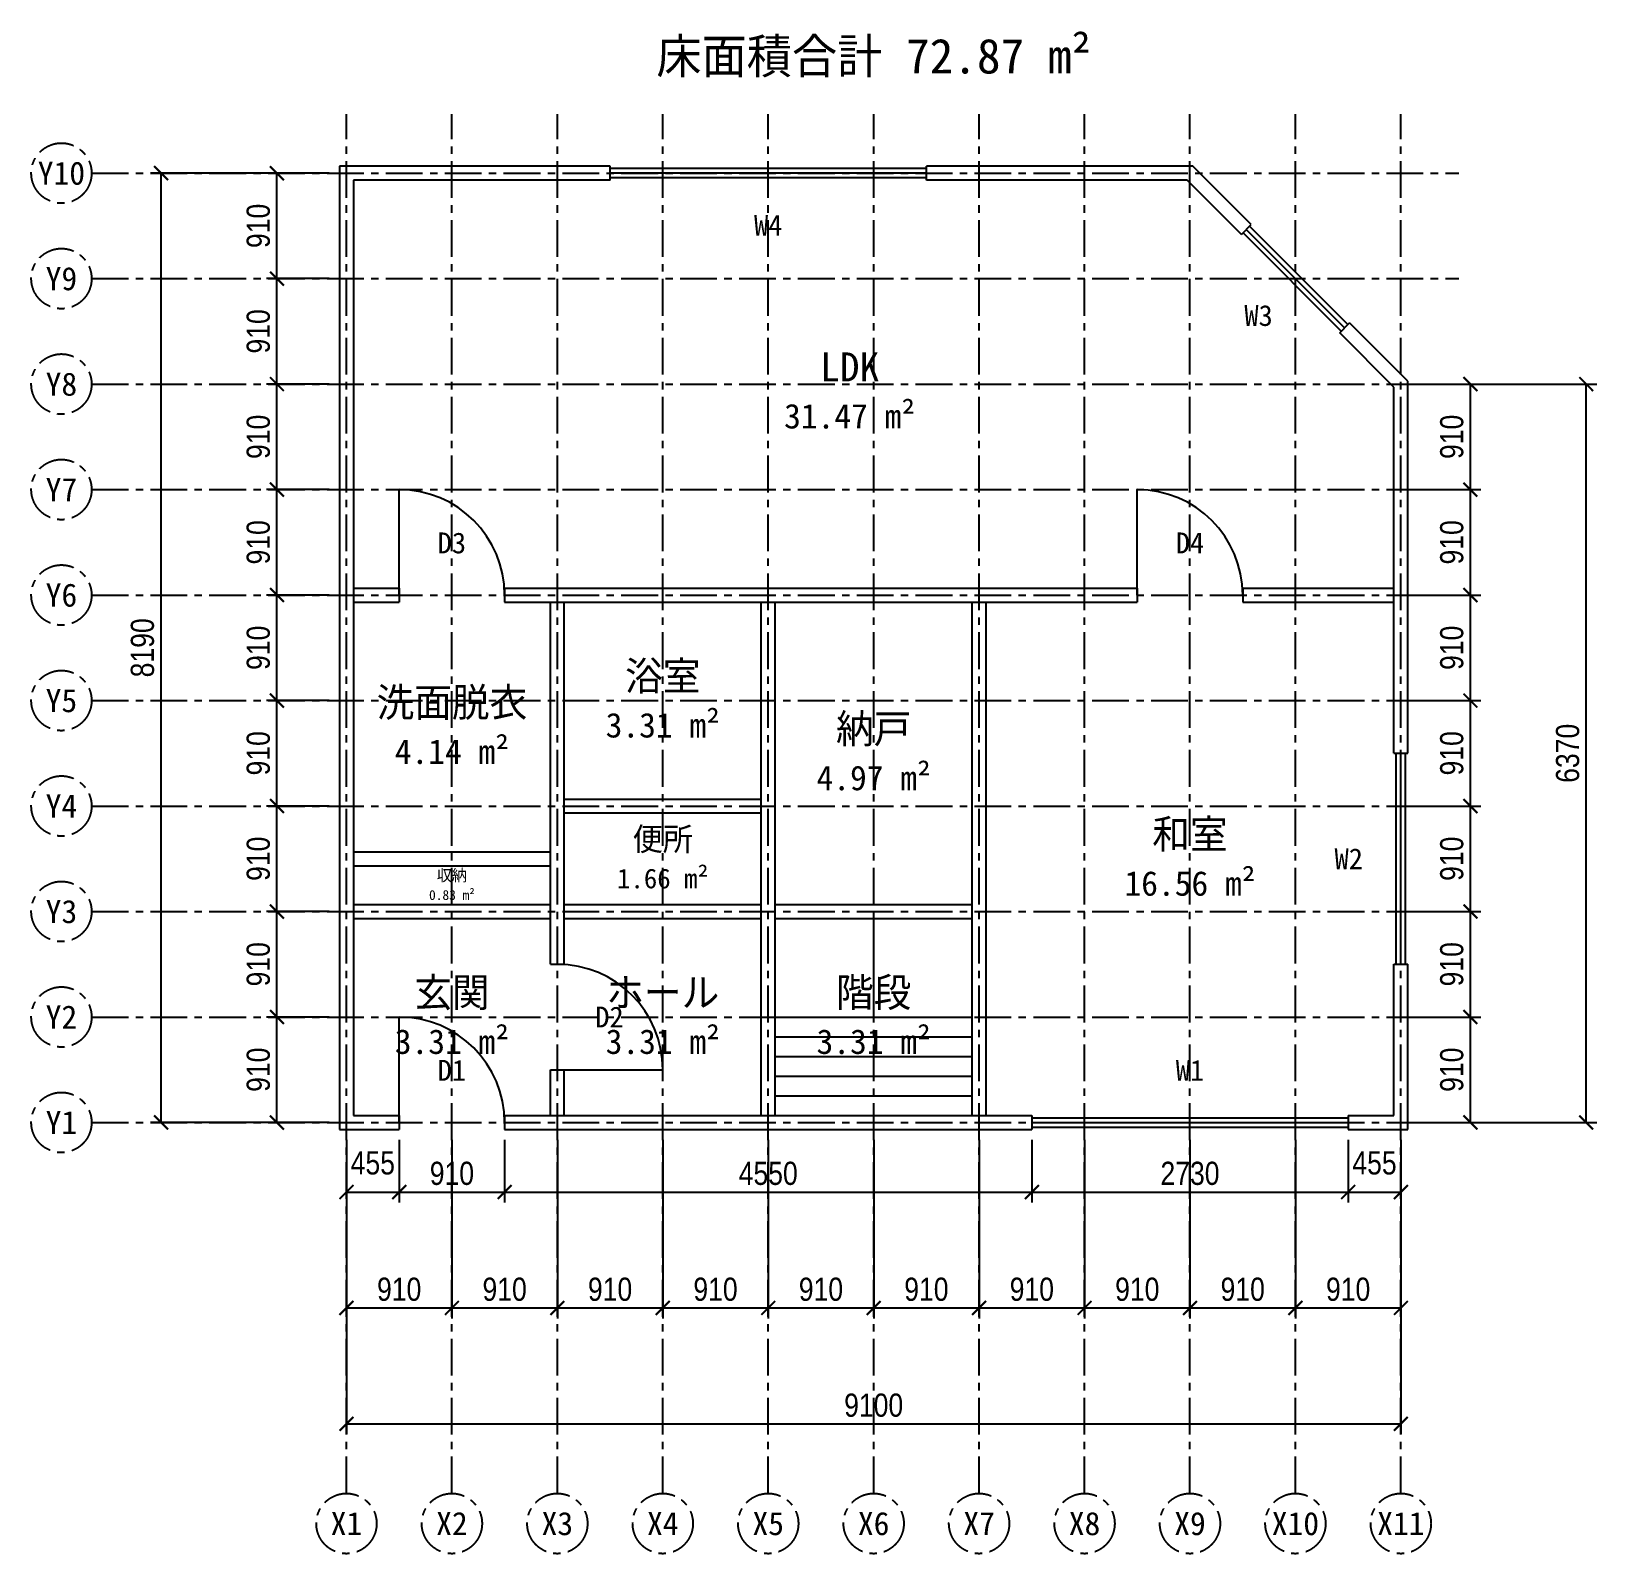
# Model space of a CAD drawing. Header units: millimetres. Extents: x -2720 to 10790, y -3720 to 9414.
import ezdxf
from ezdxf.enums import TextEntityAlignment as Align

# ---------------------------------------------------------------- set-up
doc = ezdxf.new("R2010")
doc.units = ezdxf.units.MM
doc.header["$LTSCALE"] = 100
doc.linetypes.add('CENTER', pattern=[5.08, 3.175, -0.635, 0.635, -0.635])
for name, color, linetype in [('DIM', 1, 'Continuous'), ('GRID', 8, 'CENTER'), ('OPENING', 3, 'Continuous'), ('ROOM', 5, 'Continuous'), ('STAIR', 4, 'Continuous'), ('TEXT', 2, 'Continuous'), ('WALL', 7, 'Continuous')]:
    doc.layers.add(name, color=color, linetype=linetype)
doc.styles.add('OpenSansCondensed-Light', font='OpenSansCondensed-Light.ttf')
doc.dimstyles.new('EZDXF', dxfattribs={"dimtxt": 0.25, "dimasz": 0.175, "dimexe": 0.375, "dimexo": 0.125, "dimgap": 0.1, "dimtad": 1, "dimlfac": 100, "dimzin": 12, "dimdsep": 46, "dimtxsty": 'OpenSansCondensed-Light', "dimblk": 'ARCHTICK', "dimcen": 2.5, "dimazin": 3, "dimtfac": 0.5, "dimtmove": 2, "dimatfit": 3})

# ---------------------------------------------------------------- blocks, each defined once
blk = doc.blocks.new('_ARCHTICK')
at = {"color": 0, "linetype": 'BYBLOCK', "const_width": 0.15}
blk.add_lwpolyline([(-0.5, -0.5), (0.5, 0.5)], dxfattribs=at)

msp = doc.modelspace()

# ---------------------------------------------------------------- linework, layer by layer
at = {"layer": 'GRID'}
for p, q in [((0, -3200), (0, 8700)), ((910, -3200), (910, 8700)), ((1820, -3200), (1820, 8700)), ((2730, -3200), (2730, 8700)), ((3640, -3200), (3640, 8700)), ((4550, -3200), (4550, 8700)), ((5460, -3200), (5460, 8700)), ((6370, -3200), (6370, 8700)), ((7280, -3200), (7280, 8700)), ((8190, -3200), (8190, 8700)), ((9100, -3200), (9100, 8700)), ((-2200, 8190), (9600, 8190)), ((-2200, 7280), (9600, 7280)), ((-2200, 6370), (9600, 6370)), ((-2200, 5460), (9600, 5460)), ((-2200, 4550), (9600, 4550)), ((-2200, 3640), (9600, 3640)), ((-2200, 2730), (9600, 2730)), ((-2200, 1820), (9600, 1820)), ((-2200, 910), (9600, 910)), ((-2200, 0), (9600, 0))]:
    msp.add_line(p, q, dxfattribs=at)
for centre in [(-2460, 8190), (-2460, 7280), (-2460, 6370), (-2460, 5460), (-2460, 4550), (-2460, 3640), (-2460, 2730), (-2460, 1820), (-2460, 910), (-2460, 0), (0, -3460), (910, -3460), (1820, -3460), (2730, -3460), (3640, -3460), (4550, -3460), (5460, -3460), (6370, -3460), (7280, -3460), (8190, -3460), (9100, -3460)]:
    msp.add_circle(centre, 260, dxfattribs=at)
at = {"layer": 'OPENING'}
for p, q in [((5005, 8230), (2275, 8230)), ((5005, 8190), (2275, 8190)), ((5005, 8150), (2275, 8150)), ((8614.3, 6855.7), (7765.7, 7704.3)), ((8642.5, 6884), (7794, 7732.5)), ((8586, 6827.5), (7737.5, 7676)), ((455, 4550), (455, 5460)), ((6825, 4550), (6825, 5460)), ((9060, 1365), (9060, 3185)), ((9100, 1365), (9100, 3185)), ((9140, 1365), (9140, 3185)), ((455, 0), (455, 910)), ((1820, 455), (2730, 455)), ((5915, 40), (8645, 40)), ((5915, 0), (8645, 0)), ((5915, -40), (8645, -40))]:
    msp.add_line(p, q, dxfattribs=at)
for centre in [(455, 4550), (6825, 4550), (1820, 455), (455, 0)]:
    msp.add_arc(centre, 910, 0, 90, dxfattribs=at)
at = {"layer": 'STAIR'}
for p, q in [((4550, 910), (4550, 1760)), ((3700, 910), (4550, 910)), ((4550, 910), (5400, 910)), ((3700, 740), (4550, 740)), ((4550, 740), (5400, 740)), ((3700, 570), (4550, 570)), ((4550, 570), (5400, 570)), ((3700, 400), (4550, 400)), ((4550, 400), (5400, 400)), ((3700, 230), (4550, 230)), ((4550, 230), (5400, 230)), ((3700, 60), (4550, 60))]:
    msp.add_line(p, q, dxfattribs=at)
at = {"layer": 'WALL'}
for p, q in [((2275, 8250), (-60, 8250)), ((-60, 8250), (-60, -60)), ((2275, 8130), (2275, 8250)), ((7304.9, 8250), (5005, 8250)), ((5005, 8130), (5005, 8250)), ((7808.2, 7746.7), (7304.9, 8250)), ((2275, 8130), (60, 8130)), ((60, 8130), (60, 60)), ((7255.1, 8130), (5005, 8130)), ((7723.3, 7661.8), (7255.1, 8130)), ((7723.3, 7661.8), (7808.2, 7746.7)), ((8571.8, 6813.3), (8656.7, 6898.2)), ((9160, 6394.9), (8656.7, 6898.2)), ((9040, 6345.1), (8571.8, 6813.3)), ((9160, 3185), (9160, 6394.9)), ((9040, 3185), (9040, 6345.1)), ((60, 4610), (455, 4610)), ((455, 4610), (455, 4490)), ((1365, 4610), (6825, 4610)), ((1365, 4610), (1365, 4490)), ((6825, 4610), (6825, 4490)), ((7735, 4610), (9040, 4610)), ((7735, 4610), (7735, 4490)), ((60, 4490), (455, 4490)), ((1365, 4490), (6825, 4490)), ((1760, 1365), (1760, 4490)), ((1880, 1365), (1880, 4490)), ((3580, 60), (3580, 4490)), ((3700, 60), (3700, 4490)), ((5400, 60), (5400, 4490)), ((5520, 60), (5520, 4490)), ((7735, 4490), (9040, 4490)), ((9040, 3185), (9160, 3185)), ((1880, 2790), (3580, 2790)), ((1880, 2670), (3580, 2670)), ((60, 2335), (1760, 2335)), ((60, 2215), (1760, 2215)), ((60, 1880), (1760, 1880)), ((60, 1760), (1760, 1760)), ((1880, 1880), (3580, 1880)), ((1880, 1760), (3580, 1760)), ((3700, 1880), (5400, 1880)), ((3700, 1760), (5400, 1760)), ((1760, 1365), (1880, 1365)), ((9040, 60), (9040, 1365)), ((9040, 1365), (9160, 1365)), ((9160, -60), (9160, 1365)), ((1760, 60), (1760, 455)), ((1760, 455), (1880, 455)), ((1880, 60), (1880, 455)), ((60, 60), (455, 60)), ((455, 60), (455, -60)), ((1365, 60), (5915, 60)), ((1365, 60), (1365, -60)), ((5915, 60), (5915, -60)), ((8645, 60), (9040, 60)), ((8645, 60), (8645, -60)), ((-60, -60), (455, -60)), ((1365, -60), (5915, -60)), ((8645, -60), (9160, -60))]:
    msp.add_line(p, q, dxfattribs=at)

# ---------------------------------------------------------------- texts
at = {"layer": 'GRID'}
for s, p in [('Y10', (-2460, 8190)), ('Y9', (-2460, 7280)), ('Y8', (-2460, 6370)), ('Y7', (-2460, 5460)), ('Y6', (-2460, 4550)), ('Y5', (-2460, 3640)), ('Y4', (-2460, 2730)), ('Y3', (-2460, 1820)), ('Y2', (-2460, 910)), ('Y1', (-2460, 0)), ('X1', (0, -3460)), ('X2', (910, -3460)), ('X3', (1820, -3460)), ('X4', (2730, -3460)), ('X5', (3640, -3460)), ('X6', (4550, -3460)), ('X7', (5460, -3460)), ('X8', (6370, -3460)), ('X9', (7280, -3460)), ('X10', (8190, -3460)), ('X11', (9100, -3460))]:
    msp.add_text(s, height=200, dxfattribs=at).set_placement(p, align=Align.MIDDLE_CENTER)
at = {"layer": 'OPENING'}
for s, p in [('W4', (3640, 7740)), ('W3', (7871.8, 6961.8)), ('D3', (910, 5000)), ('D4', (7280, 5000)), ('W2', (8650, 2275)), ('D2', (2270, 910)), ('D1', (910, 450)), ('W1', (7280, 450))]:
    msp.add_text(s, height=180, dxfattribs=at).set_placement(p, align=Align.MIDDLE_CENTER)
at = {"layer": 'ROOM'}
for s, height, p in [('LDK', 250, (4342.5, 6518.6)), ('31.47 m²', 212.5, (4342.5, 6093.6)), ('浴室', 250, (2730, 3852.5)), ('洗面脱衣', 250, (910, 3625)), ('3.31 m²', 212.5, (2730, 3427.5)), ('納戸', 250, (4550, 3397.5)), ('4.14 m²', 212.5, (910, 3200)), ('4.97 m²', 212.5, (4550, 2972.5)), ('便所', 200.2, (2730, 2445.2)), ('和室', 250, (7280, 2487.5)), ('収納', 100.1, (910, 2132.6)), ('1.66 m²', 170.17, (2730, 2104.8)), ('16.56 m²', 212.5, (7280, 2062.5)), ('0.83 m²', 85.08, (910, 1962.4)), ('玄関', 250, (910, 1122.5)), ('ホール', 250, (2730, 1122.5)), ('階段', 250, (4550, 1122.5)), ('3.31 m²', 212.5, (910, 697.5)), ('3.31 m²', 212.5, (2730, 697.5)), ('3.31 m²', 212.5, (4550, 697.5))]:
    msp.add_text(s, height=height, dxfattribs=at).set_placement(p, align=Align.MIDDLE_CENTER)
at = {"layer": 'TEXT'}
msp.add_text('床面積合計 72.87 m²', height=300, dxfattribs=at).set_placement((4550, 9200), align=Align.MIDDLE_CENTER)

# ---------------------------------------------------------------- dimensions: what is measured, and where the dimension line sits
at = {"layer": 'DIM'}
for base, p1, p2 in [((-1600, 0), (0, 0), (0, 8190)), ((-600, 7280), (0, 7280), (0, 8190)), ((-600, 6370), (0, 6370), (0, 7280)), ((-600, 5460), (0, 5460), (0, 6370)), ((9700, 5460), (9100, 5460), (9100, 6370)), ((10700, 0), (9100, 0), (9100, 6370)), ((-600, 4550), (0, 4550), (0, 5460)), ((9700, 4550), (9100, 4550), (9100, 5460)), ((-600, 3640), (0, 3640), (0, 4550)), ((9700, 3640), (9100, 3640), (9100, 4550)), ((-600, 2730), (0, 2730), (0, 3640)), ((9700, 2730), (9100, 2730), (9100, 3640)), ((-600, 1820), (0, 1820), (0, 2730)), ((9700, 1820), (9100, 1820), (9100, 2730)), ((-600, 910), (0, 910), (0, 1820)), ((9700, 910), (9100, 910), (9100, 1820)), ((-600, 0), (0, 0), (0, 910)), ((9700, 0), (9100, 0), (9100, 910))]:
    msp.add_linear_dim(base=base, p1=p1, p2=p2, angle=90, dimstyle='EZDXF', override={"dimscale": 1, "dimtxt": 200, "dimasz": 120, "dimexe": 90, "dimexo": 150, "dimgap": 60, "dimtad": 1, "dimtih": 0, "dimtoh": 0, "dimdec": 0, "dimlfac": 1}, dxfattribs=at).render()
for base, p1, p2 in [((0, -600), (0, 0), (455, 0)), ((0, -1600), (0, 0), (910, 0)), ((0, -2600), (0, 0), (9100, 0)), ((455, -600), (455, 0), (1365, 0)), ((910, -1600), (910, 0), (1820, 0)), ((1365, -600), (1365, 0), (5915, 0)), ((1820, -1600), (1820, 0), (2730, 0)), ((2730, -1600), (2730, 0), (3640, 0)), ((3640, -1600), (3640, 0), (4550, 0)), ((4550, -1600), (4550, 0), (5460, 0)), ((5460, -1600), (5460, 0), (6370, 0)), ((5915, -600), (5915, 0), (8645, 0)), ((6370, -1600), (6370, 0), (7280, 0)), ((7280, -1600), (7280, 0), (8190, 0)), ((8190, -1600), (8190, 0), (9100, 0)), ((8645, -600), (8645, 0), (9100, 0))]:
    msp.add_linear_dim(base=base, p1=p1, p2=p2, dimstyle='EZDXF', override={"dimscale": 1, "dimtxt": 200, "dimasz": 120, "dimexe": 90, "dimexo": 150, "dimgap": 60, "dimtad": 1, "dimtih": 0, "dimtoh": 0, "dimdec": 0, "dimlfac": 1}, dxfattribs=at).render()

doc.saveas('drawing.dxf')
